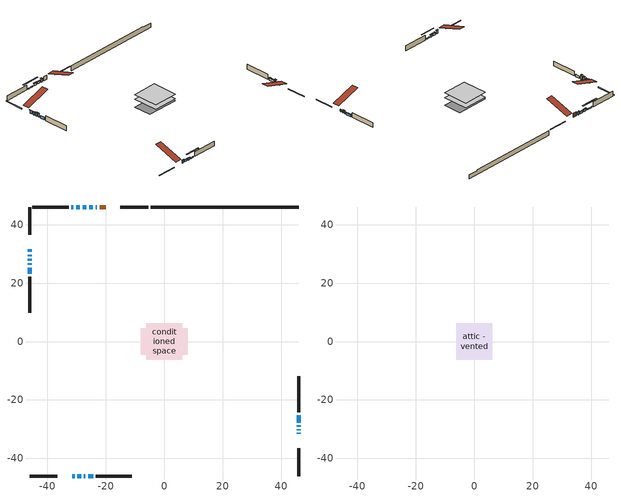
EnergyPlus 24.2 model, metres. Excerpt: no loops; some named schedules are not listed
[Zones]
conditioned space
 floor adiabatic (AdiabaticFloorConstruction): -6.21,-6.21 -6.21,6.21 6.21,6.21 6.21,-6.21 z0.61
 floor foundation (Slab1 construction): -8.09,-4.56 -8.09,4.56 8.09,4.56 8.09,-4.56 z-1.78
 wall outside (RimJoist1 construction): -5.52,46 -15.01,46 / -46,-46 -36.51,-46 / -46,46 -46,36.51 / 46,-46 46,-36.51 z0.61:0.91
 wall outside (AdiabaticWallConstruction 1): -20.05,46 -22.14,46 z0.61:2.64
 wall outside (AdiabaticWallConstruction): 46,-31.47 46,-31.25 / 46,-30.32 46,-30.07 / -46,25.27 -46,23.14 z0.61:1.83; -23.07,46 -23.48,46 / -31.47,-46 -30.66,-46 / -46,31.47 -46,30.66 / 46,-29.14 46,-28.64 z0.61:2.14; -24.4,46 -25.72,46 / -29.73,-46 -28.46,-46 / -27.53,-46 -26.97,-46 / 46,-27.71 46,-25.16 z0.61:1.58; -26.65,46 -27.92,46 z0.61:1.73; -46,29.73 -46,29.17 z0.61:2.08; -46,28.24 -46,27.68 z0.61:2.39; -46,26.76 -46,26.2 z0.61:2.69; -28.85,46 -30.17,46 / -31.1,46 -31.82,46 z0.61:1.07; -26.04,-46 -24.32,-46 z0.61:1.17
 wall outside (Wall1 construction): -32.74,46 -45.07,46 / -23.39,-46 -11.06,-46 / -46,22.21 -46,9.88 / 46,-24.24 46,-11.91 z0.61:3.05
 wall foundation (FoundationWall1 construction): -4.6,46,-1.78 -4.6,46,0.61 40.94,46,0.61 40.94,46,0.24 46,46,0.24 46,46,-1.78
 window (WindowConstruction 12): 46,-31.47 46,-31.25 z0.61:1.83
 window (WindowConstruction 2): -23.07,46 -23.47,46 z0.61:2.13
 window (WindowConstruction 3): -24.4,46 -25.72,46 z0.61:1.58
 window (WindowConstruction 4): -26.65,46 -27.92,46 z0.61:1.73
 window (WindowConstruction 5): -31.47,-46 -30.66,-46 z0.61:2.13
 window (WindowConstruction 6): -29.73,-46 -28.46,-46 z0.61:1.58
 window (WindowConstruction 7): -27.53,-46 -26.97,-46 z0.61:1.58
 window (WindowConstruction 8): -46,31.47 -46,30.66 z0.61:2.13
 window (WindowConstruction 9): -46,29.73 -46,29.17 z0.61:2.08
 window (WindowConstruction 13): 46,-30.32 46,-30.07 z0.61:1.83
 window (WindowConstruction 10): -46,28.24 -46,27.69 z0.61:2.39
 window (WindowConstruction 11): -46,26.76 -46,26.2 z0.61:2.69
 window (WindowConstruction 15): -28.85,46 -30.17,46 z0.61:1.07
 window (WindowConstruction 16): -31.1,46 -31.81,46 z0.61:1.07
 window (WindowConstruction 17): -26.04,-46 -24.32,-46 z0.61:1.17
 window (WindowConstruction 14): -46,25.27 -46,23.14 z0.61:1.83
 window (WindowConstruction): 46,-29.14 46,-28.64 z0.61:2.13
 window (WindowConstruction 1): 46,-27.71 46,-25.17 z0.61:1.58
 door (Door): -20.06,46 -22.14,46 z0.61:2.64
 ceiling adiabatic (AdiabaticFloorConstruction): 6.21,-6.21 6.21,6.21 -6.21,6.21 -6.21,-6.21 z0.61
attic - vented
 floor to conditioned space (Floor1 construction Reversed): -6.2,-6.2 -6.2,6.2 6.2,6.2 6.2,-6.2 z3.05
 roof outside (Roof1 construction): -19.13,46,3.05 -19.13,33.91,7.08 -15.94,33.91,7.08 -15.94,46,3.05; -32.4,-46,3.05 -32.4,-33.91,7.08 -35.58,-33.91,7.08 -35.58,-46,3.05; -46,32.4,3.05 -33.91,32.4,7.08 -33.91,35.58,7.08 -46,35.58,3.05; 46,-32.4,3.05 33.91,-32.4,7.08 33.91,-35.58,7.08 46,-35.58,3.05
shading: -23.68,46 -22.87,46 -22.87,46.41 -23.68,46.41 z2.34; -25.92,46 -24.2,46 -24.2,46.41 -25.92,46.41 z1.78; -28.12,46 -26.45,46 -26.45,46.41 -28.12,46.41 z1.93; -30.46,-46 -31.67,-46 -31.67,-46.41 -30.46,-46.41 z2.34; -28.26,-46 -29.93,-46 -29.93,-46.41 -28.26,-46.41 z1.78; -26.77,-46 -27.73,-46 -27.73,-46.41 -26.77,-46.41 z1.78; -46,30.46 -46,31.67 -46.41,31.67 -46.41,30.46 z2.34; -46,28.97 -46,29.93 -46.41,29.93 -46.41,28.97 z2.28; -46,27.48 -46,28.44 -46.41,28.44 -46.41,27.48 z2.59; -46,26 -46,26.96 -46.41,26.96 -46.41,26 z2.89; -33.11,46 -25.91,46 -25.91,46.41 -33.11,46.41 z4.01; -34.75,46 -28.16,46 -28.16,46.41 -34.75,46.41 z4.01; -21.38,-46 -28.98,-46 -28.98,-46.41 -21.38,-46.41 z4.11; 46,-28.44 46,-29.34 46.41,-29.34 46.41,-28.44 z2.34; 46,-24.96 46,-27.91 46.41,-27.91 46.41,-24.96 z1.78
[Building]
Building 1: Terrain=Suburbs
[Site:Location]
Edmonton Intl AP_AB: Latitude {deg}=53.31; Longitude {deg}=-113.58; Time Zone {hr}=-7; Elevation {m}=723; Keep Site Location Information=Yes
[Site:GroundTemperature:Shallow]
-1.56185, -3.61833, -3.78302, -2.80711, 1.11059, 5.01004, 8.39065, 10.5322, 10.7141, 8.97234, 5.67794, 1.89811
[Site:WaterMainsTemperature]
Calculation Method=Schedule; Temperature Schedule=mains temperature schedule
[Material] Roughness=Rough; Thermal Absorptance=0.9
Name | Thickness {m} | Conductivity {W/m-K} | Density {kg/m3} | Specific Heat {J/kg-K} | Solar Absorptance | Visible Absorptance
asphalt or fiberglass shingles | 0.00635 | 0.162714 | 1121.4 | 1465.45 | 0.4 | 0.4
ceiling loosefill ins | 0.169333 | 0.0480833 | 16.02 | 1046.75 | 0.7 | 0.7
ceiling stud and cavity | 0.1397 | 0.0947875 | 65.682 | 1177.47 | 0.7 | 0.7
concrete 4.0 in. | 0.1016 | 1.803125 | 2242.8 | 837.4 | 0.7 | 0.7
concrete 8.0 in. | 0.2032 | 1.803125 | 2242.8 | 837.4 | 0.7 | 0.7
door material | 0.04445 | 0.053851 | 512.64 | 1214.23 | 0.7 | 0.7
exterior vertical ins | 0.0460229 | 0.029427 | 32.04 | 1214.23 | 0.7 | 0.7
floor covering | 0.0127 | 0.0433444 | 54.468 | 1339.84 | 0.6 | 0.6
floor rigid ins; wall rigid ins 1 | 0.512978 | 0.029427 | 32.04 | 1214.23 | 0.7 | 0.7
floor stud and cavity | 0.1397 | 1.75129 | 37.0049 | 1207.88 | 0.7 | 0.7
furniture material conditioned space 1 | 0.1524 | 0.115458 | 640.8 | 1214.23 | 0.6 | 0.6
gypsum board | 0.0127 | 0.160291 | 801 | 837.4 | 0.6 | 0.6
gypsum board 1 | 0.0127 | 0.160291 | 801 | 837.4 | 0.7 | 0.7
osb sheathing 0.5 in. | 0.0127 | 0.115458 | 512.64 | 1214.23 | 0.7 | 0.7
osb sheathing 0.75 in. | 0.01905 | 0.115458 | 512.64 | 1214.23 | 0.7 | 0.7
osb sheathing 2.0 in. | 0.0508 | 0.115458 | 512.64 | 1214.23 | 0.7 | 0.7
rim joist rigid ins; wall rigid ins | 0.051816 | 0.029427 | 32.04 | 1214.23 | 0.7 | 0.7
rim joist stud and cavity | 0.0508 | 0.0449671 | 125.044 | 1163.47 | 0.6 | 0.6
wall stud and cavity | 0.1397 | 0.244877 | 139.0536 | 1170.24 | 0.7 | 0.7
wall stud and cavity 1 | 0.0889 | 0.380278 | 52.3479 | 1209.89 | 0.7 | 0.7
wall stud and cavity 2 | 0.0889 | 0.391764 | 83.0341 | 1211.67 | 0.7 | 0.7
wood siding | 0.0254 | 0.102417 | 544.68 | 1172.36 | 0.4 | 0.4
wood siding 1; wood siding 2; wood siding 3 | 0.0254 | 0.102417 | 544.68 | 1172.36 | 0.7 | 0.7
[WindowMaterial:SimpleGlazingSystem]
Name | U-Factor {W/m2-K} | Solar Heat Gain Coefficient
WindowMaterial | 2.56135 | 0.28
WindowMaterial 1 | 1.86693 | 0.49
WindowMaterial 10 | 2.76973 | 0.41
WindowMaterial 11 | 2.77597 | 0.34
WindowMaterial 12 | 2.29221 | 0.58
WindowMaterial 13 | 1.97481 | 0.5
WindowMaterial 14 | 2.06339 | 0.47
WindowMaterial 15 | 2.12584 | 0.41
WindowMaterial 2 | 2.01796 | 0.49
WindowMaterial 3 | 1.74087 | 0.55
WindowMaterial 4 | 1.83059 | 0.5
WindowMaterial 5 | 2.21612 | 0.39
WindowMaterial 6 | 2.10427 | 0.42
WindowMaterial 7 | 2.041241 | 0.44
WindowMaterial 8 | 2.02023 | 0.45
WindowMaterial 9 | 2.00604 | 0.46
[Construction]
AdiabaticFloorConstruction: floor stud and cavity, floor rigid ins, osb sheathing 0.75 in., floor covering
AdiabaticWallConstruction: wood siding 2, wall rigid ins 1, wall stud and cavity 1, gypsum board
AdiabaticWallConstruction 1: wood siding 3, wall rigid ins 1, wall stud and cavity 1, gypsum board
Door: door material
Floor1 construction Reversed: gypsum board, ceiling stud and cavity, ceiling loosefill ins
FoundationWall1 construction: concrete 8.0 in., gypsum board 1
furniture construction conditioned space 1: furniture material conditioned space 1
PartitionWallConstruction: gypsum board, wall stud and cavity 2, gypsum board
RimJoist1 construction: wood siding 1, rim joist rigid ins, osb sheathing 2.0 in., rim joist stud and cavity
Roof1 construction: asphalt or fiberglass shingles
Slab1 construction: concrete 4.0 in.
Wall1 construction: wood siding, wall rigid ins, osb sheathing 0.5 in., wall stud and cavity, gypsum board
WindowConstruction: WindowMaterial
WindowConstruction 1; WindowConstruction 6: WindowMaterial 1
WindowConstruction 10: WindowMaterial 8
WindowConstruction 11: WindowMaterial 9
WindowConstruction 12: WindowMaterial 10
WindowConstruction 13: WindowMaterial 11
WindowConstruction 14: WindowMaterial 12
WindowConstruction 15: WindowMaterial 13
WindowConstruction 16: WindowMaterial 14
WindowConstruction 17: WindowMaterial 15
WindowConstruction 2: WindowMaterial 2
WindowConstruction 3: WindowMaterial 3
WindowConstruction 4: WindowMaterial 4
WindowConstruction 5; WindowConstruction 8: WindowMaterial 5
WindowConstruction 7: WindowMaterial 6
WindowConstruction 9: WindowMaterial 7
[Zone] Multiplier=1; Part of Total Floor Area=Yes
Name | Volume {m3}
attic - vented | 100.704
conditioned space | 808.3
[Space]
Name | Zone | Volume {m3}
attic - vented 1 | attic - vented | 100.704
conditioned space 1 | conditioned space | 808.3
[ZoneInfiltration:EffectiveLeakageArea]
infil attic - vented 1: Zone or Space=attic - vented 1; Schedule=Always On Discrete; Effective Air Leakage Area {cm2}=5355.83; Stack Coefficient=0.000280153; Wind Coefficient=1.13088e-05
[ZoneMixing]
whole house fan mix: Zone or Space=attic - vented; Schedule=Always On Continuous; Design Flow Rate Calculation Method=Flow/Zone; Design Flow Rate {m3/s}=0; Source Zone or Space=conditioned space
[SurfaceProperty:ExposedFoundationPerimeter]
Slab1: Exposed Perimeter Calculation Method=TotalExposedPerimeter; Total Exposed Perimeter {m}=50.596
[InternalMass] Zone or ZoneList=conditioned space; Space or SpaceList=conditioned space 1
Name | Construction | Surface Area {m2}
furniture mass conditioned space 1 | furniture construction conditioned space 1 | 120.6
partition wall mass | PartitionWallConstruction | 301.5
[Lights]
interior lighting: Zone or ZoneList or Space or SpaceList=conditioned space 1; Schedule=interior lighting schedule; Design Level Calculation Method=LightingLevel; Lighting Level {W}=343.2; Return Air Fraction=0; Fraction Radiant=0.6; Fraction Visible=0.2; Fraction Replaceable=1
[People]
occupants: Zone or ZoneList or Space or SpaceList=conditioned space 1; Number of People Schedule=occupants schedule; Number of People Calculation Method=People; Number of People=3; Fraction Radiant=0.314171; Sensible Heat Fraction=0.56303; Activity Level Schedule=occupants activity schedule; Carbon Dioxide Generation Rate {m3/s-W}=0; Enable ASHRAE 55 Comfort Warnings=No; Mean Radiant Temperature Calculation Type=EnclosureAveraged
[ElectricEquipment] Zone or ZoneList or Space or SpaceList=conditioned space 1; Design Level Calculation Method=EquipmentLevel
Name | Schedule | Design Level {W} | Fraction Latent | Fraction Radiant | Fraction Lost
clothes dryer | clothes dryer schedule | 140.772 | 0.015 | 0.081 | 0.85
clothes washer | clothes washer schedule | 32.1985 | 0.03 | 0.162 | 0.7
cooking range | cooking range schedule | 215.147 | 0.08 | 0.432 | 0.2
dishwasher | dishwasher schedule | 66.8632 | 0.3 | 0.18 | 0.4
fridge | fridge schedule | 72.9452 | 0 | 0.6 | 0
mech vent bath fan 0 | mech vent bath fan 0 schedule | 50.2 | 0 | 0 | 1
mech vent bath fan 1 | mech vent bath fan 1 schedule | 50.2 | 0 | 0 | 1
mech vent house fan | mech vent house fan schedule | 0 | 0 | 0 | 1
mech vent house fan cfis | mech vent house fan cfis schedule | 0 | 0 | 0 | 0
mech vent range fan 0 | mech vent range fan 0 schedule | 57 | 0 | 0 | 1
misc plug loads | misc plug loads schedule | 494.7 | 0.045 | 0.513 | 0.1
whole house fan | Always On Discrete | 0 | 0 | 0 | 1
[OtherEquipment] Zone or ZoneList or Space or SpaceList=conditioned space 1; Design Level Calculation Method=EquipmentLevel
Name | Fuel Type | Schedule | Design Level {W} | Fraction Latent | Fraction Radiant | Fraction Lost
clothes dryer 1 | Electricity | clothes dryer schedule | 0 | 0.015 | 0.081 | 0.85
cooking range 1 | Electricity | cooking range schedule | 0 | 0.08 | 0.432 | 0.2
general water use latent | None | general water use schedule | 62.594 | 1 | 0 | 0
general water use sensible | None | general water use schedule | -61.6891 | 0 | 0.6 | 0
mech vent house fan latent load | None | Always On Discrete | 0 | 1 | 0 | 0
mech vent house fan sensible load | None | Always On Discrete | 0 | 0 | 0 | 0
water heater energy adjustment1 | NaturalGas | Always On Discrete | 0.01 | 0 | 0 | 1
[ZoneInfiltration:DesignFlowRate] Zone or ZoneList or Space or SpaceList=conditioned space 1; Schedule=Always On Discrete; Design Flow Rate Calculation Method=Flow/Zone; Design Flow Rate {m3/s}=0
infil flow; natural vent flow; whole house fan flow
[AvailabilityManager:Scheduled]
central ac and furnace airloop Availability Manager: Schedule=Always On Discrete
[Foundation:Kiva]
Foundation Kiva 1: Initial Indoor Air Temperature {C}=18; Wall Height Above Grade {m}=0.609996; Wall Depth Below Slab {m}=0.2032; Custom Block Material Name 1=exterior vertical ins; Custom Block Depth 1 {m}=2.39; Custom Block X Position 1 {m}=0.2159; Custom Block Z Position 1 {m}=0
[Foundation:Kiva:Settings]
Soil Conductivity {W/m-K}=0.849921; Soil Density {kg/m3}=1842.3; Soil Specific Heat {J/kg-K}=418.7; Ground Solar Absorptivity=0.9; Ground Thermal Absorptivity=0.9; Ground Surface Roughness {m}=0.03; Far-Field Width {m}=40; Deep-Ground Boundary Condition=ZeroFlux; Deep-Ground Depth {m}=40; Minimum Cell Dimension {m}=0.2; Maximum Cell Growth Coefficient=3; Simulation Timestep=Timestep
[Exterior:Lights]
exterior lighting: Schedule=exterior lighting schedule; Design Level {W}=75.6
[EnergyManagementSystem:GlobalVariable]
central_ac_and_furnace_airloop_Fan_RTF
infil_program_Qfan
infil_program_Qinf
natural_vent_program_Qnv
natural_vent_program_Qwhf
[EnergyManagementSystem:Sensor]
Name | Output:Variable or Output:Meter Index Key | Output:Variable or Output:Meter
airflow_gain | infil flow | Infiltration Sensible Heat Gain Energy
airflow_gain_1 | natural vent flow | Infiltration Sensible Heat Gain Energy
airflow_gain_2 | whole house fan flow | Infiltration Sensible Heat Gain Energy
airflow_loss | infil flow | Infiltration Sensible Heat Loss Energy
airflow_loss_1 | natural vent flow | Infiltration Sensible Heat Loss Energy
airflow_loss_2 | whole house fan flow | Infiltration Sensible Heat Loss Energy
clg_load_cond |  | Cooling:EnergyTransfer:Zone:CONDITIONED SPACE
clg_sp_s; clg_sp_s_1 | cooling setpoint | Schedule Value
clothes_dryer_exhaust_0_sch_s | clothes dryer exhaust 0 schedule | Schedule Value
cool_season | cooling season schedule | Schedule Value
htg_load_cond |  | Heating:EnergyTransfer:Zone:CONDITIONED SPACE
htg_sp_s; htg_sp_s_1 | heating setpoint | Schedule Value
ig_ee_conv | clothes dryer | Electric Equipment Convective Heating Energy
ig_ee_conv_2 | cooking range | Electric Equipment Convective Heating Energy
ig_ee_conv_4 | fridge | Electric Equipment Convective Heating Energy
ig_ee_conv_5 | misc plug loads | Electric Equipment Convective Heating Energy
ig_ee_conv_6 | whole house fan | Electric Equipment Convective Heating Energy
ig_ee_rad | clothes dryer | Electric Equipment Radiant Heating Energy
ig_ee_rad_2 | cooking range | Electric Equipment Radiant Heating Energy
ig_ee_rad_4 | fridge | Electric Equipment Radiant Heating Energy
ig_ee_rad_5 | misc plug loads | Electric Equipment Radiant Heating Energy
ig_ee_rad_6 | whole house fan | Electric Equipment Radiant Heating Energy
ig_lgt_conv | interior lighting | Lights Convective Heating Energy
ig_lgt_rad | interior lighting | Lights Radiant Heating Energy
ig_lgt_vis | interior lighting | Lights Visible Radiation Heating Energy
ig_oe_conv | clothes dryer 1 | Other Equipment Convective Heating Energy
ig_oe_conv_1 | cooking range 1 | Other Equipment Convective Heating Energy
ig_oe_conv_2 | general water use latent | Other Equipment Convective Heating Energy
ig_oe_conv_3 | general water use sensible | Other Equipment Convective Heating Energy
ig_oe_conv_4 | water heater energy adjustment1 | Other Equipment Convective Heating Energy
ig_oe_rad | clothes dryer 1 | Other Equipment Radiant Heating Energy
ig_oe_rad_1 | cooking range 1 | Other Equipment Radiant Heating Energy
ig_oe_rad_2 | general water use latent | Other Equipment Radiant Heating Energy
ig_oe_rad_3 | general water use sensible | Other Equipment Radiant Heating Energy
ig_oe_rad_4 | water heater energy adjustment1 | Other Equipment Radiant Heating Energy
ig_ppl_conv | occupants | People Convective Heating Energy
ig_ppl_rad | occupants | People Radiant Heating Energy
im_conv | furniture mass conditioned space 1 | Surface Inside Face Convection Heat Gain Energy
im_conv_1 | partition wall mass | Surface Inside Face Convection Heat Gain Energy
im_ig | furniture mass conditioned space 1 | Surface Inside Face Internal Gains Radiation Heat Gain Energy
im_ig_1 | partition wall mass | Surface Inside Face Internal Gains Radiation Heat Gain Energy
im_lgt | furniture mass conditioned space 1 | Surface Inside Face Lights Radiation Heat Gain Energy
im_lgt_1 | partition wall mass | Surface Inside Face Lights Radiation Heat Gain Energy
im_sol | furniture mass conditioned space 1 | Surface Inside Face Solar Radiation Heat Gain Energy
im_sol_1 | partition wall mass | Surface Inside Face Solar Radiation Heat Gain Energy
im_surf | furniture mass conditioned space 1 | Surface Inside Face Net Surface Thermal Radiation Heat Gain Energy
im_surf_1 | partition wall mass | Surface Inside Face Net Surface Thermal Radiation Heat Gain Energy
mech_vent_bath_fan_0_sch_s | mech vent bath fan 0 schedule | Schedule Value
mech_vent_bath_fan_1_sch_s | mech vent bath fan 1 schedule | Schedule Value
mech_vent_range_fan_0_sch_s | mech vent range fan 0 schedule | Schedule Value
mv_conv | mech vent bath fan 0 | Electric Equipment Convective Heating Energy
mv_conv_1 | mech vent bath fan 1 | Electric Equipment Convective Heating Energy
mv_conv_2 | mech vent house fan | Electric Equipment Convective Heating Energy
mv_conv_3 | mech vent house fan cfis | Electric Equipment Convective Heating Energy
mv_conv_4 | mech vent range fan 0 | Electric Equipment Convective Heating Energy
mv_conv_5 | mech vent house fan latent load | Other Equipment Convective Heating Energy
mv_conv_6 | mech vent house fan sensible load | Other Equipment Convective Heating Energy
mv_rad | mech vent bath fan 0 | Electric Equipment Radiant Heating Energy
mv_rad_1 | mech vent bath fan 1 | Electric Equipment Radiant Heating Energy
mv_rad_2 | mech vent house fan | Electric Equipment Radiant Heating Energy
mv_rad_3 | mech vent house fan cfis | Electric Equipment Radiant Heating Energy
mv_rad_4 | mech vent range fan 0 | Electric Equipment Radiant Heating Energy
mv_rad_5 | mech vent house fan latent load | Other Equipment Radiant Heating Energy
mv_rad_6 | mech vent house fan sensible load | Other Equipment Radiant Heating Energy
natural_vent_s | natural vent schedule | Schedule Value
out_pb_s |  | Site Outdoor Air Barometric Pressure
out_wt_s |  | Site Outdoor Air Humidity Ratio
site_vw_s |  | Site Wind Speed
ss_back_out | Window1 | Surface Window Shortwave from Zone Back Out Window Heat Transfer Rate
ss_back_out_1 | Window10 | Surface Window Shortwave from Zone Back Out Window Heat Transfer Rate
ss_back_out_10 | Window20 | Surface Window Shortwave from Zone Back Out Window Heat Transfer Rate
ss_back_out_11 | Window21 | Surface Window Shortwave from Zone Back Out Window Heat Transfer Rate
ss_back_out_12 | Window22 | Surface Window Shortwave from Zone Back Out Window Heat Transfer Rate
ss_back_out_13 | Window23 | Surface Window Shortwave from Zone Back Out Window Heat Transfer Rate
ss_back_out_14 | Window24 | Surface Window Shortwave from Zone Back Out Window Heat Transfer Rate
ss_back_out_15 | Window3 | Surface Window Shortwave from Zone Back Out Window Heat Transfer Rate
ss_back_out_16 | Window6 | Surface Window Shortwave from Zone Back Out Window Heat Transfer Rate
ss_back_out_17 | Window8 | Surface Window Shortwave from Zone Back Out Window Heat Transfer Rate
ss_back_out_2 | Window11 | Surface Window Shortwave from Zone Back Out Window Heat Transfer Rate
ss_back_out_3 | Window12 | Surface Window Shortwave from Zone Back Out Window Heat Transfer Rate
ss_back_out_4 | Window13 | Surface Window Shortwave from Zone Back Out Window Heat Transfer Rate
ss_back_out_5 | Window15 | Surface Window Shortwave from Zone Back Out Window Heat Transfer Rate
ss_back_out_6 | Window16 | Surface Window Shortwave from Zone Back Out Window Heat Transfer Rate
ss_back_out_7 | Window17 | Surface Window Shortwave from Zone Back Out Window Heat Transfer Rate
ss_back_out_8 | Window19 | Surface Window Shortwave from Zone Back Out Window Heat Transfer Rate
ss_back_out_9 | Window2 | Surface Window Shortwave from Zone Back Out Window Heat Transfer Rate
ss_conv | Door1 | Surface Inside Face Convection Heat Gain Energy
ss_conv_1 | Window1 | Surface Inside Face Convection Heat Gain Energy
ss_conv_10 | Window2 | Surface Inside Face Convection Heat Gain Energy
ss_conv_11 | Window20 | Surface Inside Face Convection Heat Gain Energy
ss_conv_12 | Window21 | Surface Inside Face Convection Heat Gain Energy
ss_conv_13 | Window22 | Surface Inside Face Convection Heat Gain Energy
ss_conv_14 | Window23 | Surface Inside Face Convection Heat Gain Energy
ss_conv_15 | Window24 | Surface Inside Face Convection Heat Gain Energy
ss_conv_16 | Window3 | Surface Inside Face Convection Heat Gain Energy
ss_conv_17 | Window6 | Surface Inside Face Convection Heat Gain Energy
ss_conv_18 | Window8 | Surface Inside Face Convection Heat Gain Energy
ss_conv_2 | Window10 | Surface Inside Face Convection Heat Gain Energy
ss_conv_3 | Window11 | Surface Inside Face Convection Heat Gain Energy
ss_conv_4 | Window12 | Surface Inside Face Convection Heat Gain Energy
ss_conv_5 | Window13 | Surface Inside Face Convection Heat Gain Energy
ss_conv_6 | Window15 | Surface Inside Face Convection Heat Gain Energy
ss_conv_7 | Window16 | Surface Inside Face Convection Heat Gain Energy
ss_conv_8 | Window17 | Surface Inside Face Convection Heat Gain Energy
ss_conv_9 | Window19 | Surface Inside Face Convection Heat Gain Energy
ss_ig | Door1 | Surface Inside Face Internal Gains Radiation Heat Gain Energy
ss_ig_1 | Window1 | Surface Inside Face Internal Gains Radiation Heat Gain Energy
ss_ig_10 | Window2 | Surface Inside Face Internal Gains Radiation Heat Gain Energy
ss_ig_11 | Window20 | Surface Inside Face Internal Gains Radiation Heat Gain Energy
ss_ig_12 | Window21 | Surface Inside Face Internal Gains Radiation Heat Gain Energy
ss_ig_13 | Window22 | Surface Inside Face Internal Gains Radiation Heat Gain Energy
ss_ig_14 | Window23 | Surface Inside Face Internal Gains Radiation Heat Gain Energy
ss_ig_15 | Window24 | Surface Inside Face Internal Gains Radiation Heat Gain Energy
ss_ig_16 | Window3 | Surface Inside Face Internal Gains Radiation Heat Gain Energy
ss_ig_17 | Window6 | Surface Inside Face Internal Gains Radiation Heat Gain Energy
ss_ig_18 | Window8 | Surface Inside Face Internal Gains Radiation Heat Gain Energy
ss_ig_2 | Window10 | Surface Inside Face Internal Gains Radiation Heat Gain Energy
ss_ig_3 | Window11 | Surface Inside Face Internal Gains Radiation Heat Gain Energy
ss_ig_4 | Window12 | Surface Inside Face Internal Gains Radiation Heat Gain Energy
ss_ig_5 | Window13 | Surface Inside Face Internal Gains Radiation Heat Gain Energy
ss_ig_6 | Window15 | Surface Inside Face Internal Gains Radiation Heat Gain Energy
ss_ig_7 | Window16 | Surface Inside Face Internal Gains Radiation Heat Gain Energy
ss_ig_8 | Window17 | Surface Inside Face Internal Gains Radiation Heat Gain Energy
ss_ig_9 | Window19 | Surface Inside Face Internal Gains Radiation Heat Gain Energy
ss_lgt | Door1 | Surface Inside Face Lights Radiation Heat Gain Energy
ss_sol | Door1 | Surface Inside Face Solar Radiation Heat Gain Energy
ss_surf | Door1 | Surface Inside Face Net Surface Thermal Radiation Heat Gain Energy
ss_surf_1 | Window1 | Surface Inside Face Net Surface Thermal Radiation Heat Gain Energy
ss_surf_10 | Window2 | Surface Inside Face Net Surface Thermal Radiation Heat Gain Energy
ss_surf_11 | Window20 | Surface Inside Face Net Surface Thermal Radiation Heat Gain Energy
ss_surf_12 | Window21 | Surface Inside Face Net Surface Thermal Radiation Heat Gain Energy
ss_surf_13 | Window22 | Surface Inside Face Net Surface Thermal Radiation Heat Gain Energy
ss_surf_14 | Window23 | Surface Inside Face Net Surface Thermal Radiation Heat Gain Energy
ss_surf_15 | Window24 | Surface Inside Face Net Surface Thermal Radiation Heat Gain Energy
ss_surf_16 | Window3 | Surface Inside Face Net Surface Thermal Radiation Heat Gain Energy
ss_surf_17 | Window6 | Surface Inside Face Net Surface Thermal Radiation Heat Gain Energy
ss_surf_18 | Window8 | Surface Inside Face Net Surface Thermal Radiation Heat Gain Energy
ss_surf_2 | Window10 | Surface Inside Face Net Surface Thermal Radiation Heat Gain Energy
ss_surf_3 | Window11 | Surface Inside Face Net Surface Thermal Radiation Heat Gain Energy
ss_surf_4 | Window12 | Surface Inside Face Net Surface Thermal Radiation Heat Gain Energy
ss_surf_5 | Window13 | Surface Inside Face Net Surface Thermal Radiation Heat Gain Energy
ss_surf_6 | Window15 | Surface Inside Face Net Surface Thermal Radiation Heat Gain Energy
ss_surf_7 | Window16 | Surface Inside Face Net Surface Thermal Radiation Heat Gain Energy
ss_surf_8 | Window17 | Surface Inside Face Net Surface Thermal Radiation Heat Gain Energy
ss_surf_9 | Window19 | Surface Inside Face Net Surface Thermal Radiation Heat Gain Energy
ss_trans_in | Window1 | Surface Window Transmitted Solar Radiation Rate
ss_trans_in_1 | Window10 | Surface Window Transmitted Solar Radiation Rate
ss_trans_in_10 | Window20 | Surface Window Transmitted Solar Radiation Rate
ss_trans_in_11 | Window21 | Surface Window Transmitted Solar Radiation Rate
ss_trans_in_12 | Window22 | Surface Window Transmitted Solar Radiation Rate
ss_trans_in_13 | Window23 | Surface Window Transmitted Solar Radiation Rate
ss_trans_in_14 | Window24 | Surface Window Transmitted Solar Radiation Rate
